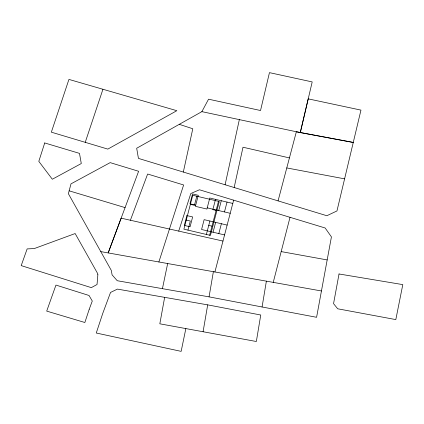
<?xml version="1.0" encoding="UTF-8"?>
<svg xmlns="http://www.w3.org/2000/svg" width="424" height="424" viewBox="0 0 424 424"><rect width="100%" height="100%" fill="white"/><g stroke="black" fill="none" stroke-linecap="round" stroke-linejoin="round"><path stroke-width="0.64" d="M178.716 231.107L190.8 193.535L199.444 189.772L325.16 227.995L331.425 236.894L316.59 317.295L262.08 306.981L266.378 281.144M262.08 306.981L209.064 296.864L213.373 271.699M203.08 331.738L207.691 304.867L117.406 289.099L110.537 292.443L102.772 313.347L96.269 333.02L181.149 351.364L185.855 328.584M164.65 297.346L159.822 323.809L256.345 341.506L260.749 315.011L207.691 304.867M162.434 288.664L167.666 263.537M183.327 172.054L192.793 128.758L179.267 124.338M225.096 184.758L239.348 119.621M234.165 187.519L138.436 158.396L136.682 148.252L201.877 111.645L300.287 132.59L308.206 98.861L360.962 110.113L336.958 210.945L326.851 215.731L234.165 187.519L243 147.223L289.422 157.924M273.241 282.379L290.021 217.311M187.964 230.115L190.328 221.037L186.263 220.077M196.805 196.217L194.436 205.296L190.371 204.336M206.366 234.456L209.891 221.021M215.535 199.37L212.837 209.636L216.123 210.41M209.647 235.23L218.487 201.336M213.076 232.214L215.641 222.377M218.72 210.569L221.286 200.732M218.826 233.576L221.392 223.734M224.471 211.926L227.036 202.089M214.904 271.969L233.64 200.17M278.065 200.891L296.349 131.758L353.25 142.448L300.287 132.59L312.197 81.922L269.452 72.637L260.527 110.521L208.56 99.19L201.877 111.645M222.976 241.055L121.126 218.164L108.184 252.927L138.616 171.275L110.171 162.631L70.999 183.852L68.37 193.683L111.305 270.422L112.095 274.863L117.241 280.72L209.064 296.864M158.868 261.979L183.624 184.97L147.637 174.02L130.396 220.247M85.235 142.332L102.942 89.263L176.834 110.696L107.818 149.105L51.341 132.171L68.932 79.41L102.942 89.263M100.769 251.602L321.434 290.975M281.181 251.596L327.164 259.928M286.783 167.941L344.601 178.854M232.787 203.446L209.785 198.013L206.907 209.048L195.406 206.334L198.284 195.3L192.533 193.943L189.968 203.785L195.718 205.142M207.219 207.855L230.221 213.283M227.142 225.091L204.14 219.664L201.575 229.501L224.577 234.933M208.73 225.383L212.016 226.156M69.133 190.821L125.08 207.606M97.859 274.731L97.038 284.504L91.308 287.636L21.2 265.61L27.141 248.915L34.27 248.57L75.159 233.544L97.663 273.57L97.859 274.731M339.03 273.978L333.556 303.648L337.7 308.789L395.815 319.595L402.8 284.615L339.03 273.978M186.889 215.588L184.323 225.43L190.074 226.787L192.639 216.95L186.889 215.588M192.74 195.257L183.899 229.151L210.431 235.415L219.272 201.522L192.74 195.257M44.716 142.952L38.807 161.364L52.327 179.235L81.286 163.542L79.484 153.377L44.716 142.952M89.231 309.255L84.853 322.5L46.704 311.105L55.952 285.076L89.024 295.48L92.284 301.029L89.231 309.255"/></g></svg>
